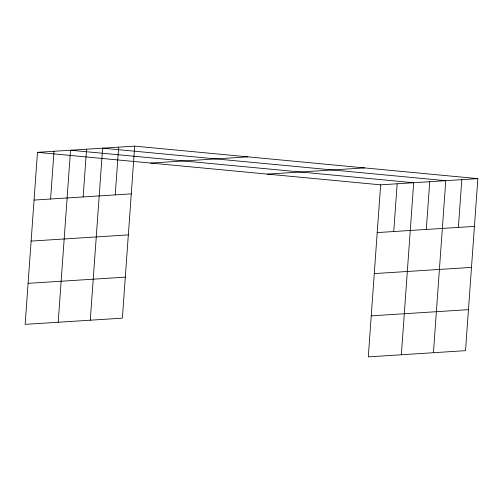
<?xml version="1.0" encoding="UTF-8"?>
<svg xmlns="http://www.w3.org/2000/svg" width="503" height="503" viewBox="0 0 503 503"><rect width="100%" height="100%" fill="white"/><g stroke="black" fill="none" stroke-linecap="round" stroke-linejoin="round"><path stroke-width="0.75" d="M134.697 146.134L37.48 152.334L25.15 324.36L122.367 318.16L134.697 146.134L477.85 178.64L465.52 350.666L368.303 356.866L380.633 184.84L477.85 178.64M50.583 199.018L54.01 151.277M58.203 322.253L70.533 150.227L413.686 182.734L401.356 354.76M83.152 196.943L86.573 149.202M90.282 320.204L102.618 148.178L445.771 180.684L433.435 352.71M115.237 194.894L118.658 147.153M393.736 231.525L397.163 183.784M426.305 229.45L429.725 181.709M458.39 227.4L461.811 179.659M150.724 163.06L247.935 156.861M267.395 174.113L364.612 167.914M34.059 200.075L131.277 193.875M31.117 241.088L128.334 234.888M377.212 232.581L474.43 226.381M28.093 283.346L125.304 277.147M374.27 273.594L471.487 267.395M371.245 315.853L468.456 309.653M37.48 152.334L380.633 184.84"/></g></svg>
